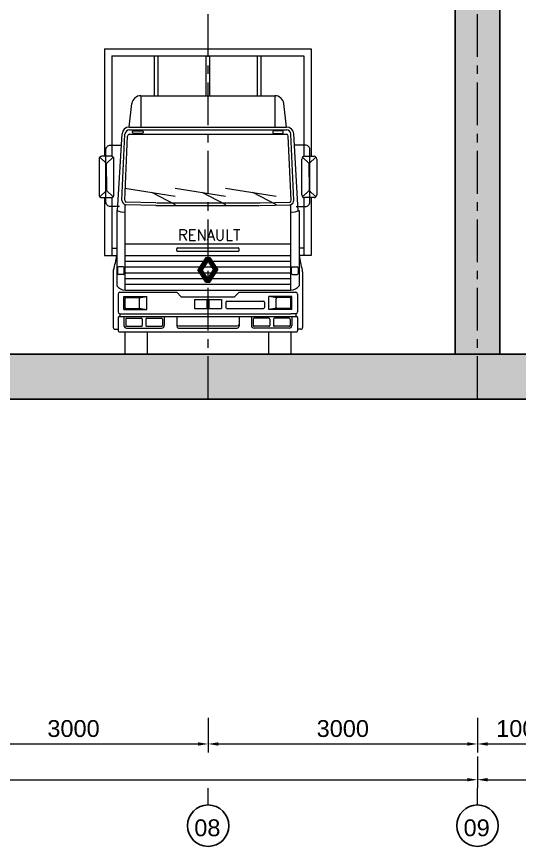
# Model space of a CAD drawing. Header units: millimetres. Extents: x 3220 to 226993, y 817 to 176024.
# Drawn here: x 168831 to 174432, y 14080 to 23317 of the extents above; entities that cross this region are included whole.
import ezdxf
from ezdxf.enums import TextEntityAlignment as Align

# ---------------------------------------------------------------- set-up
doc = ezdxf.new("R2010")
doc.units = ezdxf.units.MM
doc.linetypes.add('AXES', pattern=[50.8, 31.75, -6.35, 6.35, -6.35])
doc.linetypes.add('CENTER', pattern=[10.16, 6.35, -1.27, 1.27, -1.27])
doc.layers.add('Axe', color=1, linetype='AXES', lineweight=9)
doc.layers.add('Camion_renault', color=7, linetype='Continuous', lineweight=18)
doc.styles.add('ARIAL_BOLD', font='arial.ttf')
doc.styles.add('ROMAND', font='romand__.ttf')
doc.dimstyles.new('ECHE 75', dxfattribs={"dimscale": 75, "dimtxt": 2.5, "dimasz": 1.5, "dimexe": 1.25, "dimexo": 0.625, "dimgap": 1, "dimtad": 1, "dimdec": 0, "dimtxsty": 'ARIAL_BOLD', "dimcen": 2.5, "dimclrd": 4, "dimclre": 4, "dimclrt": 6, "dimadec": 0, "dimazin": 0, "dimtfac": 1, "dimtdec": 0, "dimtmove": 0, "dimatfit": 3, "dimfxl": 1, "dimlwd": 13, "dimlwe": 13, "dimarcsym": 0})

# ---------------------------------------------------------------- blocks, each defined once
blk = doc.blocks.new('*D605')
at = {"color": 4, "lineweight": 13, "transparency": 16777216}
for p, q in [((149964.8, 15079.7), (149964.8, 14728.8)), ((173964.8, 15079.7), (173964.8, 14728.8)), ((150077.3, 14822.6), (173852.3, 14822.6))]:
    blk.add_line(p, q, dxfattribs=at)
at = {"color": 4, "transparency": 16777216}
for points in [[(150077.3, 14841.3), (150077.3, 14803.8), (149964.8, 14822.6)], [(173852.3, 14841.3), (173852.3, 14803.8), (173964.8, 14822.6)]]:
    blk.add_solid(points, dxfattribs=at)
at = {"layer": 'Defpoints', "color": 0, "transparency": 16777216}
for p in [(149964.8, 15126.6), (173964.8, 15126.6), (173964.8, 14822.6)]:
    blk.add_point(p, dxfattribs=at)
at = {"color": 6, "transparency": 16777216, "insert": (161964.8, 14993.3), "char_height": 187.5, "attachment_point": 5, "style": 'ARIAL_BOLD'}
blk.add_mtext('24000', dxfattribs=at)
blk = doc.blocks.new('*D606')
at = {"color": 4, "lineweight": 13, "transparency": 16777216}
for p, q in [((167964.8, 15512.4), (167964.8, 15126.6)), ((170964.8, 15512.4), (170964.8, 15126.6)), ((168077.3, 15220.4), (170852.3, 15220.4))]:
    blk.add_line(p, q, dxfattribs=at)
at = {"color": 4, "transparency": 16777216}
for points in [[(168077.3, 15239.1), (168077.3, 15201.6), (167964.8, 15220.4)], [(170852.3, 15239.1), (170852.3, 15201.6), (170964.8, 15220.4)]]:
    blk.add_solid(points, dxfattribs=at)
at = {"layer": 'Defpoints', "color": 0, "transparency": 16777216}
for p in [(167964.8, 15559.3), (170964.8, 15559.3), (170964.8, 15220.4)]:
    blk.add_point(p, dxfattribs=at)
at = {"color": 6, "transparency": 16777216, "insert": (169464.8, 15391.1), "char_height": 187.5, "attachment_point": 5, "style": 'ARIAL_BOLD'}
blk.add_mtext('3000', dxfattribs=at)
blk = doc.blocks.new('*D607')
at = {"color": 4, "lineweight": 13, "transparency": 16777216}
for p, q in [((170964.8, 15512.4), (170964.8, 15126.6)), ((173964.8, 15512.4), (173964.8, 15126.6)), ((171077.3, 15220.4), (173852.3, 15220.4))]:
    blk.add_line(p, q, dxfattribs=at)
at = {"color": 4, "transparency": 16777216}
for points in [[(171077.3, 15239.1), (171077.3, 15201.6), (170964.8, 15220.4)], [(173852.3, 15239.1), (173852.3, 15201.6), (173964.8, 15220.4)]]:
    blk.add_solid(points, dxfattribs=at)
at = {"layer": 'Defpoints', "color": 0, "transparency": 16777216}
for p in [(170964.8, 15559.3), (173964.8, 15559.3), (173964.8, 15220.4)]:
    blk.add_point(p, dxfattribs=at)
at = {"color": 6, "transparency": 16777216, "insert": (172464.8, 15391.1), "char_height": 187.5, "attachment_point": 5, "style": 'ARIAL_BOLD'}
blk.add_mtext('3000', dxfattribs=at)
blk = doc.blocks.new('SECTION E-F')
h = blk.add_hatch()
h.set_pattern_fill('AR-CONC', color=256, scale=3)
h.set_pattern_definition([(50, (0, 1000), (546.554, -47.817), [57.15, -628.65]), (355, (0, 1000), (-105.73, 573.17), [45.72, -502.922]), (100.4514, (45.55, 996), (440.824, 525.353), [48.57, -534.271]), (46.1842, (0, 1152.4), (813.237, -126.127), [85.725, -942.975]), (96.6356, (67.8, 1141.9), (712.212, 742.278), [72.855, -801.407]), (351.184, (0, 1152.4), (712.212, 742.278), [68.58, -754.38]), (21, (76.2, 1114.3), (454.843, -306.796), [57.15, -628.65]), (326, (76.2, 1114.3), (185.406, 552.564), [45.72, -502.92]), (71.4514, (114.1, 1088.73), (640.249, 245.768), [48.57, -534.27]), (37.5, (0, 1000), (9.2658, 253.6651), [0, -496.824, 0, -510.54, 0, -504.825]), (7.5, (0, 1000), (200.459, 300.5417), [0, -291.084, 0, -485.394, 0, -192.405]), (327.5, (-169.93, 1000), (406.7718, -17.1862), [0, -190.5, 0, -594.36, 0, -788.67]), (317.5, (-246.13, 1000), (444.3875, 76.2795), [0, -247.65, 0, -394.716, 0, -560.07])])
h.paths.add_polyline_path([(0, 4500), (-250, 4500), (-250, 0), (0, 0)])
h.paths.add_polyline_path([(250, 4500), (0, 4500), (0, 0), (250, 0)])
h.paths.add_polyline_path([(0, 5000), (-250, 5000), (-250, 4500), (0, 4500)])
h.paths.add_polyline_path([(3000, 5000), (0, 5000), (0, 4500), (250, 4500), (3000, 4500)])
h.paths.add_polyline_path([(6000, 5000), (3000, 5000), (3000, 4500), (3250, 4500), (6000, 4500)])
h.paths.add_polyline_path([(9000, 5000), (6000, 5000), (6000, 4500), (6250, 4500), (9000, 4500)])
h.paths.add_polyline_path([(12000, 5000), (9000, 5000), (9000, 4500), (9250, 4500), (12000, 4500)])
h.paths.add_polyline_path([(15000, 5000), (12000, 5000), (12000, 4500), (12250, 4500), (15000, 4500)])
h.paths.add_polyline_path([(24000, 5000), (23750, 5000), (23750, 4500), (24000, 4500)])
h.paths.add_polyline_path([(24250, 5000), (24000, 5000), (24000, 4500), (24250, 4500)])
h.paths.add_polyline_path([(24250, 4500), (24000, 4500), (24000, 0), (24250, 0)])
h.paths.add_polyline_path([(24000, 4500), (23750, 4500), (23750, 0), (24000, 0)])
h.paths.add_polyline_path([(17750, 4500), (17750, 5000), (15000, 5000), (15000, 4500)])
h = blk.add_hatch()
h.set_pattern_fill('AR-CONC', color=256, scale=3)
h.paths.add_polyline_path([(-250, 0), (-1500, 0), (-1500, -500), (-250, -500)])
h.paths.add_polyline_path([(0, 0), (-250, 0), (-250, -500), (0, -500)])
h.paths.add_polyline_path([(250, 0), (0, 0), (0, -500), (250, -500)])
h.paths.add_polyline_path([(3000, 0), (250, 0), (250, -500), (3000, -500)])
h.paths.add_polyline_path([(6000, 0), (3000, 0), (3000, -500), (3250, -500), (6000, -500)])
h.paths.add_polyline_path([(9000, 0), (6000, 0), (6000, -500), (6250, -500), (9000, -500)])
h.paths.add_polyline_path([(12000, 0), (9000, 0), (9000, -500), (9250, -500), (12000, -500)])
h.paths.add_polyline_path([(15000, 0), (14750, 0), (12000, 0), (12000, -500), (15000, -500)])
h.paths.add_polyline_path([(23750, 0), (15000, 0), (15000, -500), (23750, -500)])
h.paths.add_polyline_path([(24000, 0), (23750, 0), (23750, -500), (24000, -500)])
h.paths.add_polyline_path([(24250, 0), (24000, 0), (24000, -500), (24250, -500)])
h.paths.add_polyline_path([(32500, 0), (24250, 0), (24250, -500), (32500, -500)])
for p, q in [((-1500, 0), (32500, 0)), ((-1500, -500), (32500, -500))]:
    blk.add_line(p, q)
for points in [[(23750, 0), (23750, 4000)], [(24250, 0), (24250, 4000)]]:
    blk.add_lwpolyline(points)
at = {"layer": 'Axe', "ltscale": 15}
for p, q in [((21000, -500), (21000, 33323.9)), ((24000, -500), (24000, 33323.9))]:
    blk.add_line(p, q, dxfattribs=at)
blk = doc.blocks.new('camion')
at = {"layer": 'Camion_renault', "color": 4}
for p, q in [((-474.1, 3400), (-474.1, 2202.4)), ((-474.1, 3400), (1825.9, 3400)), ((1825.9, 3400), (1825.9, 2202.4)), ((-394.1, 3320), (-394.1, 2201.7)), ((-394.1, 3320), (1745.9, 3320)), ((82.8, 2877.1), (82.8, 3320)), ((122.8, 2877.1), (122.8, 3320)), ((655.9, 2877.1), (655.9, 3320)), ((695.9, 2877.1), (695.9, 3320)), ((1229, 2877.1), (1229, 3320)), ((1269, 2877.1), (1269, 3320)), ((1745.9, 3320), (1745.9, 2201.7)), ((-474.1, 1742.4), (-474.1, 1100)), ((-394.1, 1743.1), (-394.1, 1100)), ((1745.9, 1743.1), (1745.9, 1100)), ((1825.9, 1742.4), (1825.9, 1100)), ((-394.1, 1180), (-339.8, 1180)), ((1745.9, 1180), (1691.5, 1180)), ((-474.1, 1100), (-339.8, 1100)), ((1825.9, 1100), (1691.5, 1100))]:
    blk.add_line(p, q, dxfattribs=at)
at = {"layer": 'Camion_renault'}
for p, q in [((-70.7, 2877.1), (1422.4, 2877.1)), ((-70.7, 2877.1), (-70.7, 2527.1)), ((1422.4, 2877.1), (1422.4, 2527.1)), ((-201, 2527.1), (-170, 2788.9)), ((1552.7, 2527.1), (1521.7, 2788.9)), ((-201, 2527.1), (1552.7, 2527.1)), ((-198.3, 2497.2), (1550, 2497.2)), ((-329.5, 1596.2), (-280.8, 2451.8)), ((-281, 1714.5), (-248.2, 2450.1)), ((-251, 1713.1), (-219.2, 2428.1)), ((-199.2, 2447.2), (1550.9, 2447.2)), ((-164.5, 2467.4), (-164.5, 2477)), ((-154.5, 2487), (-56.4, 2487)), ((-56.4, 2457.4), (-154.5, 2457.4)), ((-46.4, 2477), (-46.4, 2467.4)), ((1398.1, 2477), (1398.1, 2467.4)), ((1506.2, 2487), (1408.1, 2487)), ((1408.1, 2457.4), (1506.2, 2457.4)), ((1516.2, 2467.4), (1516.2, 2477)), ((1602.7, 1713.1), (1570.9, 2428.1)), ((1632.7, 1714.5), (1599.9, 2450.1)), ((1681.2, 1596.2), (1632.5, 2451.8)), ((-536.7, 2172.4), (-536.7, 1772.4)), ((-527.9, 2193.6), (-453.6, 2122.7)), ((-474.1, 2202.4), (-506.7, 2202.4)), ((-400.6, 2202.4), (-474.1, 2202.4)), ((-453.6, 2122.7), (-379.4, 2193.6)), ((-370.6, 1772.4), (-370.6, 2172.4)), ((1722.3, 1772.4), (1722.3, 2172.4)), ((1805.3, 2122.7), (1731.1, 2193.6)), ((1752.3, 2202.4), (1825.9, 2202.4)), ((1879.6, 2193.6), (1805.3, 2122.7)), ((1825.9, 2202.4), (1858.4, 2202.4)), ((1888.4, 2172.4), (1888.4, 1772.4)), ((-453.6, 1972.4), (-453.6, 2122.7)), ((1805.3, 1972.4), (1805.3, 2122.7)), ((-453.6, 1972.4), (-453.6, 1822.1)), ((1805.3, 1972.4), (1805.3, 1822.1)), ((-249.8, 1849.6), (312, 1760.4)), ((309.6, 1849.6), (871.4, 1760.4)), ((873.9, 1849.6), (1435.7, 1760.4)), ((-527.9, 1751.2), (-453.6, 1822.1)), ((-453.6, 1822.1), (-379.4, 1751.2)), ((49.2, 1802.2), (312, 1666.8)), ((608.5, 1802.2), (871.4, 1666.8)), ((1172.9, 1802.2), (1435.7, 1666.8)), ((1805.3, 1822.1), (1731.1, 1751.2)), ((1879.6, 1751.2), (1805.3, 1822.1)), ((-506.7, 1742.4), (-474.1, 1742.4)), ((-474.1, 1742.4), (-400.6, 1742.4)), ((-247, 713), (-247, 1664.2)), ((95.4, 1685.3), (-235.2, 1692)), ((101.7, 1684.8), (1250, 1684.8)), ((1256.3, 1685.3), (1586.9, 1692)), ((1598.7, 713), (1598.7, 1664.2)), ((1825.9, 1742.4), (1752.3, 1742.4)), ((1858.4, 1742.4), (1825.9, 1742.4)), ((-339.8, 1600.9), (-339.8, 761.5)), ((94.8, 1655.3), (-238, 1662)), ((101.7, 1654.8), (1250, 1654.8)), ((1256.9, 1655.3), (1589.7, 1662)), ((1691.5, 1600.9), (1691.5, 761.5)), ((-247, 1229), (1598.7, 1229)), ((328.4, 1155), (328.4, 1174)), ((338.4, 1184), (1013.3, 1184)), ((338.4, 1145), (1013.3, 1145)), ((1023.3, 1155), (1023.3, 1174)), ((-247, 1100), (1598.7, 1100)), ((-247, 1035.5), (628, 1035.5)), ((653.6, 1074.4), (564.4, 938.7)), ((665.5, 1074.4), (576.3, 938.7)), ((677.5, 1074.4), (588.3, 938.7)), ((689.5, 1074.4), (600.3, 938.7)), ((699.8, 1071.9), (612.2, 938.7)), ((653.6, 1074.4), (698.1, 1074.4)), ((675.9, 1035.5), (739.5, 938.7)), ((681.8, 1044.6), (751.4, 938.7)), ((687.8, 1053.7), (763.4, 938.7)), ((693.8, 1062.8), (775.4, 938.7)), ((698.1, 1074.4), (787.3, 938.7)), ((723.7, 1035.5), (1598.7, 1035.5)), ((-329.8, 961), (-329.8, 897.8)), ((-267, 971), (-319.8, 971)), ((-257, 897.8), (-257, 961)), ((-247, 971), (585.6, 971)), ((653.6, 803.1), (564.4, 938.7)), ((612.2, 938.7), (564.4, 938.7)), ((657.9, 814.7), (576.3, 938.7)), ((663.9, 823.8), (588.3, 938.7)), ((669.9, 832.9), (600.3, 938.7)), ((675.9, 842), (612.2, 938.7)), ((633.4, 971), (718.3, 971)), ((651.9, 805.6), (739.5, 938.7)), ((662.2, 803.1), (751.4, 938.7)), ((674.2, 803.1), (763.4, 938.7)), ((686.2, 803.1), (775.4, 938.7)), ((698.1, 803.1), (787.3, 938.7)), ((739.5, 938.7), (787.3, 938.7)), ((766.1, 971), (1598.7, 971)), ((1608.7, 897.8), (1608.7, 961)), ((1618.7, 971), (1671.5, 971)), ((1681.5, 961), (1681.5, 897.8)), ((-378.8, 918.4), (-378.8, 297.6)), ((-267, 887.8), (-319.8, 887.8)), ((-247, 906.5), (585.6, 906.5)), ((-247, 842), (628, 842)), ((633.4, 906.5), (718.3, 906.5)), ((723.7, 842), (1598.7, 842)), ((766.1, 906.5), (1598.7, 906.5)), ((1618.7, 887.8), (1671.5, 887.8)), ((1730.5, 918.4), (1730.5, 297.6)), ((-247, 777.5), (1598.7, 777.5)), ((653.6, 803.1), (698.1, 803.1)), ((-324.1, 668.5), (-324.1, 500.5)), ((-304.1, 688.5), (328.4, 688.5)), ((-247, 713), (1598.7, 713)), ((328.4, 688.5), (378.4, 638.5)), ((973.3, 638.5), (1023.3, 688.5)), ((1023.3, 688.5), (1655.9, 688.5)), ((1675.9, 668.5), (1675.9, 500.5)), ((378.4, 638.5), (973.3, 638.5)), ((-324.1, 500.5), (-324.1, 470)), ((1675.9, 500.5), (1675.9, 470)), ((-324.1, 410), (-324.1, 260)), ((-314.1, 420), (1665.9, 420)), ((-304.1, 450), (-304.1, 420)), ((-304.1, 450), (-250, 450)), ((-250, 450), (1601.7, 450)), ((1655.9, 450), (1601.7, 450)), ((1655.9, 450), (1655.9, 420)), ((1675.9, 410), (1675.9, 260)), ((-358.8, 277.6), (-324.1, 277.6)), ((1710.5, 277.6), (1675.9, 277.6)), ((-314.1, 250), (1665.9, 250)), ((-250, 250), (-250, 0)), ((0, 250), (0, 0)), ((1351.7, 250), (1351.7, 0)), ((1601.7, 250), (1601.7, 0)), ((-250, 0), (0, 0)), ((1601.7, 0), (1351.7, 0))]:
    blk.add_line(p, q, dxfattribs=at)
at = {"layer": 'Camion_renault', "color": 1}
for p, q in [((-259.5, 641.6), (-241.6, 627.6)), ((-259.5, 497), (-259.5, 641.6)), ((-259.5, 641.6), (-3.1, 641.6)), ((-247.4, 521.3), (-247.4, 617.3)), ((-235.2, 629.4), (-97.4, 629.4)), ((-91, 627.6), (-3.1, 641.6)), ((-85.2, 521.3), (-85.2, 617.3)), ((-3.1, 497), (-3.1, 641.6)), ((525.9, 608.5), (825.9, 608.5)), ((525.9, 608.5), (525.9, 508.5)), ((665.9, 608.5), (665.9, 508.5)), ((685.9, 608.5), (685.9, 508.5)), ((825.9, 608.5), (825.9, 508.5)), ((875.9, 578.5), (875.9, 518.5)), ((885.9, 588.5), (1294.8, 588.5)), ((1304.8, 578.5), (1304.8, 518.5)), ((1611.2, 641.6), (1354.8, 641.6)), ((1354.8, 497), (1354.8, 641.6)), ((1442.7, 627.6), (1354.8, 641.6)), ((1436.9, 521.3), (1436.9, 617.3)), ((1586.9, 629.4), (1449.1, 629.4)), ((1611.2, 641.6), (1593.3, 627.6)), ((1599.1, 521.3), (1599.1, 617.3)), ((1611.2, 497), (1611.2, 641.6)), ((-259.5, 497), (-241.6, 510.9)), ((-259.5, 497), (-3.1, 497)), ((-235.2, 509.1), (-97.4, 509.1)), ((-91, 510.9), (-3.1, 497)), ((525.9, 508.5), (825.9, 508.5)), ((885.9, 508.5), (1294.8, 508.5)), ((1442.7, 510.9), (1354.8, 497)), ((1611.2, 497), (1354.8, 497)), ((1586.9, 509.1), (1449.1, 509.1)), ((1611.2, 497), (1593.3, 510.9)), ((-259.5, 420), (-259.5, 320)), ((-239.5, 390), (-239.5, 320)), ((-229.5, 400), (-64.5, 400)), ((-54.5, 390), (-54.5, 320)), ((-14.5, 390), (-14.5, 320)), ((-4.5, 400), (160.5, 400)), ((170.5, 390), (170.5, 320)), ((190.5, 420), (190.5, 320)), ((328.4, 420), (328.4, 310)), ((1023.3, 420), (1023.3, 310)), ((1161.2, 420), (1161.2, 320)), ((1181.2, 390), (1181.2, 320)), ((1356.2, 400), (1191.2, 400)), ((1366.2, 390), (1366.2, 320)), ((1406.2, 390), (1406.2, 320)), ((1581.2, 400), (1416.2, 400)), ((1591.2, 390), (1591.2, 320)), ((1611.2, 420), (1611.2, 320)), ((-229.5, 310), (-64.5, 310)), ((-229.5, 290), (160.5, 290)), ((-4.5, 310), (160.5, 310)), ((348.4, 313.7), (1003.3, 313.7)), ((348.4, 290), (1003.3, 290)), ((1356.2, 310), (1191.2, 310)), ((1581.2, 290), (1191.2, 290)), ((1581.2, 310), (1416.2, 310))]:
    blk.add_line(p, q, dxfattribs=at)
at = {"layer": 'Camion_renault'}
for points in [[(-308.7, 1643.3), (-409.6, 1643.3, -0.414214), (-459.6, 1693.3), (-459.6, 2277.9, -0.414214), (-409.6, 2327.9), (-287.6, 2327.9)], [(1660.4, 1643.3), (1761.3, 1643.3, 0.414214), (1811.3, 1693.3), (1811.3, 2277.9, 0.414214), (1761.3, 2327.9), (1639.3, 2327.9)]]:
    blk.add_lwpolyline(points, format="xyb", dxfattribs=at)
at = {"layer": 'Camion_renault', "const_width": 5}
for points in [[(309.5, 1666.8, 1), (314.5, 1666.8, 1)], [(868.9, 1666.8, 1), (873.9, 1666.8, 1)], [(1433.2, 1666.8, 1), (1438.2, 1666.8, 1)]]:
    blk.add_lwpolyline(points, format="xyb", close=True, dxfattribs=at)
at = {"layer": 'Camion_renault'}
for centre, radius, start, end in [((-70.7, 2777.1), 100, 90, 173.25873), ((1422.4, 2777.1), 100, 6.74127, 90), ((-201, 2447.1), 80, 90, 176.66502), ((-198.3, 2447.2), 50, 90, 176.66502), ((1550, 2447.2), 50, 3.33498, 90), ((1552.7, 2447.1), 80, 3.33498, 90), ((-199.2, 2427.2), 20, 90, 177.45025), ((-154.5, 2477), 10, 90, 180), ((-154.5, 2467.4), 10, 180, 270), ((-56.4, 2477), 10, 0, 90), ((-56.4, 2467.4), 10, 270, 0), ((1408.1, 2477), 10, 90, 180), ((1408.1, 2467.4), 10, 180, 270), ((1506.2, 2477), 10, 0, 90), ((1506.2, 2467.4), 10, 270, 0), ((1550.9, 2427.2), 20, 2.54975, 90), ((-506.7, 2172.4), 30, 90, 180), ((-400.6, 2172.4), 30, 0, 90), ((1752.3, 2172.4), 30, 90, 180), ((1858.4, 2172.4), 30, 0, 90), ((-506.7, 1772.4), 30, 180, 270), ((-400.6, 1772.4), 30, 270, 0), ((1752.3, 1772.4), 30, 180, 270), ((1858.4, 1772.4), 30, 270, 0), ((-231.1, 1711.5), 50, 176.66502, 262.00414), ((-231.1, 1711.5), 20, 176.66502, 258.01955), ((1582.8, 1711.5), 20, 281.98045, 3.33498), ((1582.8, 1711.5), 50, 277.99586, 3.33498), ((-260.5, 1758.1), 176, 243.23117, 274.39509), ((101.7, 1704.8), 50, 262.00414, 270), ((1612.2, 1758.1), 176, 265.60491, 296.76883), ((338.4, 1174), 10, 90, 180), ((338.4, 1155), 10, 180, 270), ((1013.3, 1174), 10, 0, 90), ((1013.3, 1155), 10, 270, 0), ((-1586.6, 1285.9), 1260.6, 343.90541, 351.52167), ((2938.3, 1285.9), 1260.6, 188.47833, 196.09459), ((-328.8, 918.4), 50, 158.88557, 180), ((-319.8, 961), 10, 90, 180), ((-267, 961), 10, 0, 90), ((1618.7, 961), 10, 90, 180), ((1671.5, 961), 10, 0, 90), ((1680.5, 918.4), 50, 0, 21.11443), ((-319.8, 897.8), 10, 180, 270), ((-267, 897.8), 10, 270, 0), ((1618.7, 897.8), 10, 180, 270), ((1671.5, 897.8), 10, 270, 0), ((-241.8, 835.9), 123.1, 217.19438, 267.5452), ((1593.5, 835.9), 123.1, 272.4548, 322.80562), ((-304.1, 668.5), 20, 90, 180), ((1655.9, 668.5), 20, 0, 90), ((-304.1, 470), 20, 180, 270), ((1655.9, 470), 20, 270, 0), ((-314.1, 410), 10, 90, 180), ((1665.9, 410), 10, 0, 90), ((-358.8, 297.6), 20, 179.99997, 270), ((1710.5, 297.6), 20, 270, 0.00003), ((-314.1, 260), 10, 180, 270), ((1665.9, 260), 10, 270, 0)]:
    blk.add_arc(centre, radius, start, end, dxfattribs=at)
at = {"layer": 'Camion_renault', "color": 1}
for centre, radius, start, end in [((-235.2, 617.3), 12.2, 90, 180), ((-97.4, 617.3), 12.2, 0, 90), ((885.9, 578.5), 10, 90, 180), ((1294.8, 578.5), 10, 0, 90), ((1449.1, 617.3), 12.2, 90, 180), ((1586.9, 617.3), 12.2, 0, 90), ((-235.2, 521.3), 12.2, 180, 270), ((-97.4, 521.3), 12.2, 270, 0), ((885.9, 518.5), 10, 180, 270), ((1294.8, 518.5), 10, 270, 0), ((1449.1, 521.3), 12.2, 180, 270), ((1586.9, 521.3), 12.2, 270, 0), ((-229.5, 390), 10, 90, 180), ((-64.5, 390), 10, 0, 90), ((-4.5, 390), 10, 90, 180), ((160.5, 390), 10, 0, 90), ((1191.2, 390), 10, 90, 180), ((1356.2, 390), 10, 0, 90), ((1416.2, 390), 10, 90, 180), ((1581.2, 390), 10, 0, 90), ((-229.5, 320), 30, 180, 270), ((-229.5, 320), 10, 180, 270), ((-64.5, 320), 10, 270, 0), ((-4.5, 320), 10, 180, 270), ((160.5, 320), 30, 270, 0), ((160.5, 320), 10, 270, 0), ((348.4, 333.7), 20, 180, 270), ((348.4, 310), 20, 180, 270), ((1003.3, 333.7), 20, 270, 0), ((1003.3, 310), 20, 270, 0), ((1191.2, 320), 30, 180, 270), ((1191.2, 320), 10, 180, 270), ((1356.2, 320), 10, 270, 0), ((1416.2, 320), 10, 180, 270), ((1581.2, 320), 10, 270, 0), ((1581.2, 320), 30, 270, 0)]:
    blk.add_arc(centre, radius, start, end, dxfattribs=at)
at = {"layer": 'Camion_renault', "style": 'ROMAND'}
blk.add_text('RENAULT', height=120, dxfattribs=at).set_placement((691, 1266.9), align=Align.CENTER)
blk = doc.blocks.new('*D630')
at = {"color": 4, "lineweight": 13, "transparency": 16777216}
for p, q in [((173964.8, 15079.7), (173964.8, 14728.8)), ((179964.8, 15079.7), (179964.8, 14728.8)), ((174077.3, 14822.6), (179852.3, 14822.6))]:
    blk.add_line(p, q, dxfattribs=at)
at = {"color": 4, "transparency": 16777216}
for points in [[(174077.3, 14841.3), (174077.3, 14803.8), (173964.8, 14822.6)], [(179852.3, 14841.3), (179852.3, 14803.8), (179964.8, 14822.6)]]:
    blk.add_solid(points, dxfattribs=at)
at = {"layer": 'Defpoints', "color": 0, "transparency": 16777216}
for p in [(173964.8, 15126.6), (179964.8, 15126.6), (179964.8, 14822.6)]:
    blk.add_point(p, dxfattribs=at)
at = {"color": 6, "transparency": 16777216, "insert": (176964.8, 14993.3), "char_height": 187.5, "attachment_point": 5, "style": 'ARIAL_BOLD'}
blk.add_mtext('6000', dxfattribs=at)
blk = doc.blocks.new('*D631')
at = {"color": 4, "lineweight": 13, "transparency": 16777216}
for p, q in [((173964.8, 15512.4), (173964.8, 15126.6)), ((174964.8, 15512.4), (174964.8, 15126.6)), ((174077.3, 15220.4), (174852.3, 15220.4))]:
    blk.add_line(p, q, dxfattribs=at)
at = {"color": 4, "transparency": 16777216}
for points in [[(174077.3, 15239.1), (174077.3, 15201.6), (173964.8, 15220.4)], [(174852.3, 15239.1), (174852.3, 15201.6), (174964.8, 15220.4)]]:
    blk.add_solid(points, dxfattribs=at)
at = {"layer": 'Defpoints', "color": 0, "transparency": 16777216}
for p in [(173964.8, 15559.3), (174964.8, 15559.3), (174964.8, 15220.4)]:
    blk.add_point(p, dxfattribs=at)
at = {"color": 6, "transparency": 16777216, "insert": (174464.8, 15391.1), "char_height": 187.5, "attachment_point": 5, "style": 'ARIAL_BOLD'}
blk.add_mtext('1000', dxfattribs=at)

msp = doc.modelspace()

# ---------------------------------------------------------------- linework, layer by layer
at = {"color": 1, "linetype": 'CENTER', "lineweight": 9}
for p, q in [((170964.8, 14541.3), (170964.8, 14728.8)), ((173964.8, 14541.3), (173964.8, 14728.8))]:
    msp.add_line(p, q, dxfattribs=at)
at = {"color": 5}
for centre in [(170964.8, 14310.8), (173964.8, 14310.8)]:
    msp.add_circle(centre, 230.5, dxfattribs=at)

# ---------------------------------------------------------------- block references
at = {"color": 4}
msp.add_blockref('SECTION E-F', (149964.8, 19559.3), dxfattribs=at)
at = {"color": 2}
msp.add_blockref('camion', (170285.9, 19559.3), dxfattribs=at)

# ---------------------------------------------------------------- texts
at = {"insert": (170955.9, 14286.2), "char_height": 187.5, "attachment_point": 5, "style": 'ARIAL_BOLD'}
msp.add_mtext('08', dxfattribs=at)
at = {"insert": (173955.9, 14286.2), "char_height": 187.5, "width": 505.4, "attachment_point": 5, "style": 'ARIAL_BOLD'}
msp.add_mtext('09', dxfattribs=at)

# ---------------------------------------------------------------- dimensions: what is measured, and where the dimension line sits
for base, p1, p2, picture, middle in [((170964.8, 15220.4), (167964.8, 15559.3), (170964.8, 15559.3), '*D606', (169464.8, 15391.1)), ((173964.8, 15220.4), (170964.8, 15559.3), (173964.8, 15559.3), '*D607', (172464.8, 15391.1)), ((174964.8, 15220.4), (173964.8, 15559.3), (174964.8, 15559.3), '*D631', (174464.8, 15391.1)), ((173964.8, 14822.6), (149964.8, 15126.6), (173964.8, 15126.6), '*D605', (161964.8, 14993.3)), ((179964.8, 14822.6), (173964.8, 15126.6), (179964.8, 15126.6), '*D630', (176964.8, 14993.3))]:
    dim = msp.add_linear_dim(base=base, p1=p1, p2=p2, dimstyle='ECHE 75')
    dim.commit()
    dim.dimension.update_dxf_attribs({"geometry": picture, "text_midpoint": middle})

doc.saveas('drawing.dxf')
